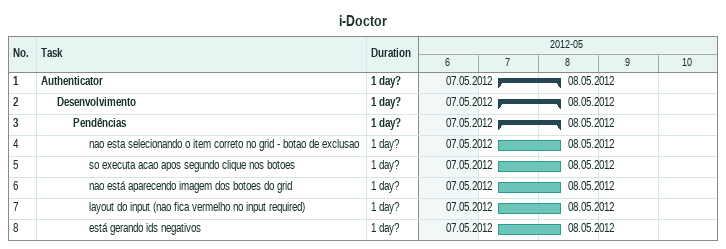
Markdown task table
i-Doctor

| ID | Level | Task | Duration | Start | Finish |
|---|---|---|---|---|---|
| 1 | 1 | **Authenticator** | 1d? | 2012-05-07 | 2012-05-08 |
| 2 | 2 | **Desenvolvimento** | 1d? | 2012-05-07 | 2012-05-08 |
| 3 | 3 | **Pendências** | 1d? | 2012-05-07 | 2012-05-08 |
| 4 | 4 | nao esta selecionando o item correto no grid - botao de exclusao | 1d? | 2012-05-07 | 2012-05-08 |
| 5 | 4 | so executa acao apos segundo clique nos botoes | 1d? | 2012-05-07 | 2012-05-08 |
| 6 | 4 | nao está aparecendo imagem dos botoes do grid | 1d? | 2012-05-07 | 2012-05-08 |
| 7 | 4 | layout do input (nao fica vermelho no input required) | 1d? | 2012-05-07 | 2012-05-08 |
| 8 | 4 | está gerando ids negativos | 1d? | 2012-05-07 | 2012-05-08 |
